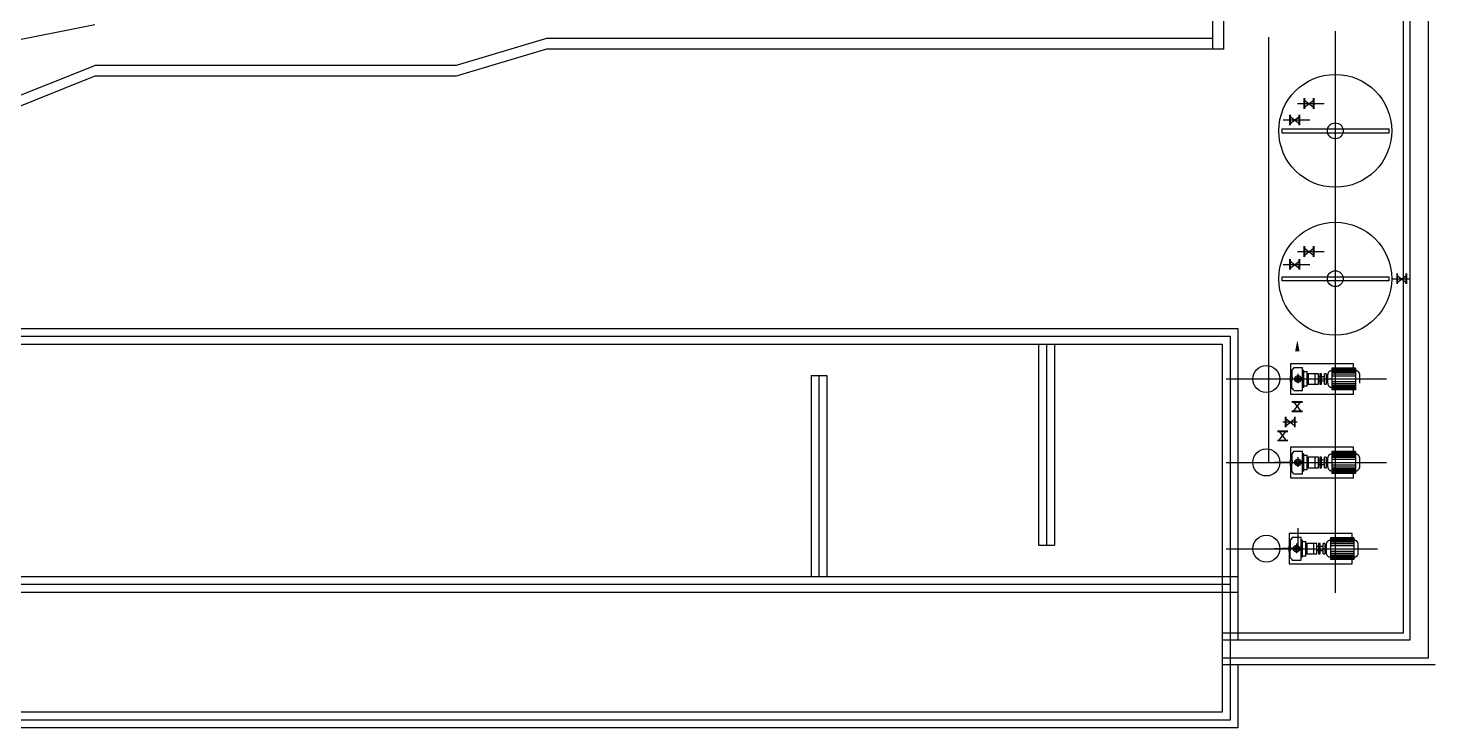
# Model space of a CAD drawing. Extents: x -170 to 1091, y -90 to 504.
# Drawn here: x 247.32 to 278.34, y 34.35 to 49.85 of the extents above; entities that cross this region are included whole.
import ezdxf

# ---------------------------------------------------------------- set-up
doc = ezdxf.new("R2010")
doc.units = 0
doc.header["$LTSCALE"] = 1000
for name, pattern in [('CENTER', [50.8, 31.75, -6.35, 6.35, -6.35]), ('CENTER2', [28.575, 19.05, -3.175, 3.175, -3.175]), ('PF_CENTER', [400, 250, -50, 50, -50])]:
    doc.linetypes.add(name, pattern=pattern)
doc.layers.get('0').update_dxf_attribs({"linetype": 'CONTINUOUS'})
for name, color, linetype in [('01', 7, 'CONTINUOUS'), ('05', 4, 'PF_CENTER'), ('建筑各种基础线', 6, 'CONTINUOUS'), ('热媒站中心线', 3, 'CENTER')]:
    doc.layers.add(name, color=color, linetype=linetype)
doc.layers.add('EQPT', color=7, linetype='CONTINUOUS', lineweight=40)

msp = doc.modelspace()

# ---------------------------------------------------------------- linework, layer by layer
at = {"color": 3, "lineweight": -2}
for p, q in [((275.57568, 48.29584, 0), (275.57568, 48.0643, 0)), ((275.5882, 48.29584, 0), (275.5882, 48.0643, 0)), ((275.5882, 48.25586, 0), (275.77953, 48.10684, 0)), ((275.5882, 48.09953, 0), (275.77953, 48.24855, 0)), ((275.77953, 48.29584, 0), (275.77953, 48.0643, 0)), ((275.79206, 48.29584, 0), (275.79206, 48.0643, 0)), ((275.57568, 45.0175, 0), (275.57568, 44.78595, 0)), ((275.5882, 45.0175, 0), (275.5882, 44.78595, 0)), ((275.77953, 45.0175, 0), (275.77953, 44.78595, 0)), ((275.79206, 45.0175, 0), (275.79206, 44.78595, 0)), ((275.5882, 44.97752, 0), (275.77953, 44.8285, 0)), ((275.5882, 44.82119, 0), (275.77953, 44.97021, 0)), ((277.62926, 44.41482, 0), (277.62926, 44.18328, 0)), ((277.64178, 44.41482, 0), (277.64178, 44.18328, 0)), ((277.64178, 44.37484, 0), (277.83311, 44.22583, 0)), ((277.64178, 44.21852, 0), (277.83311, 44.36753, 0)), ((277.83311, 44.41482, 0), (277.83311, 44.18328, 0)), ((277.84564, 44.41482, 0), (277.84564, 44.18328, 0)), ((275.31093, 41.57813, 0), (275.54248, 41.57813, 0)), ((275.31093, 41.56561, 0), (275.54248, 41.56561, 0)), ((275.31093, 41.37428, 0), (275.54248, 41.37428, 0)), ((275.31093, 41.36176, 0), (275.54248, 41.36176, 0)), ((275.35091, 41.37428, 0), (275.49993, 41.56561, 0)), ((275.50724, 41.37428, 0), (275.35822, 41.56561, 0)), ((275.16049, 41.24164, 0), (275.16049, 41.0101, 0)), ((275.17301, 41.24164, 0), (275.17301, 41.0101, 0)), ((275.17301, 41.20166, 0), (275.36434, 41.05264, 0)), ((275.17301, 41.04533, 0), (275.36434, 41.19435, 0)), ((275.36434, 41.24164, 0), (275.36434, 41.0101, 0)), ((275.37686, 41.24164, 0), (275.37686, 41.0101, 0))]:
    msp.add_line(p, q, dxfattribs=at)
at = {"color": 2, "lineweight": -2}
for p, q in [((275.2593, 47.93046, 0), (275.2593, 47.69892, 0)), ((275.27182, 47.93046, 0), (275.27182, 47.69892, 0)), ((275.27182, 47.89048, 0), (275.46315, 47.74146, 0)), ((275.27182, 47.73415, 0), (275.46315, 47.88317, 0)), ((275.46315, 47.93046, 0), (275.46315, 47.69892, 0)), ((275.47568, 47.93046, 0), (275.47568, 47.69892, 0)), ((275.2593, 44.73211, 0), (275.2593, 44.50056, 0)), ((275.27182, 44.73211, 0), (275.27182, 44.50056, 0)), ((275.27182, 44.69213, 0), (275.46315, 44.54311, 0)), ((275.27182, 44.5358, 0), (275.46315, 44.68482, 0)), ((275.46315, 44.73211, 0), (275.46315, 44.50056, 0)), ((275.47568, 44.73211, 0), (275.47568, 44.50056, 0)), ((274.98752, 40.93053, 0), (275.21906, 40.93053, 0)), ((274.98752, 40.91801, 0), (275.21906, 40.91801, 0)), ((274.98752, 40.72668, 0), (275.21906, 40.72668, 0)), ((274.98752, 40.71416, 0), (275.21906, 40.71416, 0)), ((275.0275, 40.72668, 0), (275.17652, 40.91801, 0)), ((275.18383, 40.72668, 0), (275.03481, 40.91801, 0))]:
    msp.add_line(p, q, dxfattribs=at)
at = {"color": 0, "lineweight": -2}
for p, q in [((232.76507, 43.19963, 0), (274.11507, 43.19963, 0)), ((274.11507, 43.19963, 0), (274.11507, 36.30517, 0)), ((233.11507, 42.84963, 0), (273.76507, 42.84963, 0)), ((270.0754, 42.84963, 0), (270.4254, 42.84963, 0)), ((273.76507, 42.84963, 0), (273.76507, 36.00763, 0)), ((264.66161, 42.1532, 0), (265.01161, 42.1532, 0)), ((269.69961, 38.39607, 0), (270.04961, 38.39607, 0)), ((274.11507, 37.69964, 0), (244.76508, 37.69964, 0)), ((274.11507, 37.34964, 0), (244.76508, 37.34964, 0)), ((266.53092, 34.69963, 0), (233.11507, 34.69963, 0)), ((274.11507, 34.34963, 0), (232.76507, 34.34963, 0))]:
    msp.add_line(p, q, dxfattribs=at)
at = {"color": 3, "lineweight": -2, "const_width": 0.03, "elevation": 0}
for points in [[(274.79283, 49.65559), (274.79283, 40.23085)], [(275.42908, 48.1777), (276.02556, 48.1777)], [(275.42908, 44.89935), (276.02556, 44.89935)], [(277.51895, 44.29668), (277.93001, 44.29668)], [(275.42908, 41.1235), (275.10566, 41.1235)]]:
    msp.add_lwpolyline(points, dxfattribs=at)
at = {"color": 2, "lineweight": -2, "const_width": 0.03, "elevation": 0}
for points in [[(275.1127, 47.81232), (275.70918, 47.81232)], [(275.1127, 44.61396), (275.70918, 44.61396)], [(275.42908, 38.32543), (275.10566, 38.32543)]]:
    msp.add_lwpolyline(points, dxfattribs=at)
at = {"color": 0, "lineweight": -2, "elevation": 0}
for points in [[(275.09489, 47.61874), (277.45514, 47.61874), (277.45514, 47.5245), (275.09489, 47.5245)], [(275.09489, 44.3438), (277.45514, 44.3438), (277.45514, 44.24956), (275.09489, 44.24956)]]:
    msp.add_lwpolyline(points, close=True, dxfattribs=at)
at = {"color": 3, "lineweight": -2, "elevation": 0}
msp.add_lwpolyline([(275.42908, 42.93507, 0, 0.1, 0), (275.42908, 42.69132, 0.1, 0.1, 0)], format="xyseb", dxfattribs=at)
at = {"color": 0, "lineweight": -2}
for centre, radius in [((276.26896, 47.57499, 0), 1.25), ((276.26896, 47.57499, 0), 0.17538), ((276.26896, 44.30004, 0), 1.25), ((276.26896, 44.30004, 0), 0.17538), ((274.74302, 42.07955, 0), 0.3), ((274.74302, 40.23085, 0), 0.3), ((274.74302, 38.32086, 0), 0.3)]:
    msp.add_circle(centre, radius, dxfattribs=at)
at = {"layer": '01', "ltscale": 8}
for p, q in [((273.56, 49.38385, 0), (273.56, 51.06385, 0)), ((273.8, 49.38385, 0), (273.8, 51.06385, 0)), ((258.8, 49.62385, 0), (256.8, 49.02385, 0)), ((258.8, 49.38385, 0), (256.8, 48.78385, 0)), ((273.56, 49.62385, 0), (258.8, 49.62385, 0)), ((273.8, 49.38385, 0), (258.8, 49.38385, 0)), ((246.8, 48.22385, 0), (248.8, 49.02385, 0)), ((256.8, 49.02385, 0), (248.8, 49.02385, 0)), ((248.8, 48.78385, 0), (246.8, 47.98385, 0)), ((256.8, 48.78385, 0), (248.8, 48.78385, 0))]:
    msp.add_line(p, q, dxfattribs=at)
at = {"layer": '05', "ltscale": 8}
msp.add_line((248.8, 49.92385, 0), (246.8, 49.52385, 0), dxfattribs=at)
at = {"layer": 'EQPT', "linetype": 'CENTER2', "lineweight": -2, "ltscale": 5}
for p, q in [((240.94007, 43.02463, 0), (273.94007, 43.02463, 0)), ((269.69961, 42.84963, 0), (269.69961, 38.39607, 0)), ((269.87461, 42.84963, 0), (269.87461, 38.39607, 0)), ((270.04961, 42.84963, 0), (270.04961, 38.39607, 0)), ((273.94007, 43.02463, 0), (273.94007, 34.52463, 0)), ((276.67558, 42.41705, 0), (275.28058, 42.41705, 0)), ((275.28058, 42.41705, 0), (275.28058, 42.14483, 0)), ((275.34574, 42.32227, 0), (275.30527, 42.27157, 0)), ((275.34574, 42.32227, 0), (275.30527, 42.27157, 0)), ((275.34574, 42.32227, 0), (275.30527, 42.27157, 0)), ((275.34574, 42.32227, 0), (275.30527, 42.27157, 0)), ((275.30527, 42.27157, 0), (275.30527, 42.16066, 0)), ((275.30527, 42.27157, 0), (275.30527, 42.16066, 0)), ((275.30527, 42.27157, 0), (275.30527, 42.16066, 0)), ((275.30527, 42.27157, 0), (275.30527, 42.16066, 0)), ((275.34874, 42.3324, 0), (275.34574, 42.32227, 0)), ((275.34874, 42.3324, 0), (275.34574, 42.32227, 0)), ((275.34874, 42.3324, 0), (275.34574, 42.32227, 0)), ((275.34874, 42.3324, 0), (275.34574, 42.32227, 0)), ((275.34874, 42.3324, 0), (275.54358, 42.3324, 0)), ((275.34874, 42.3324, 0), (275.34874, 42.3324, 0)), ((275.34874, 42.3324, 0), (275.34874, 42.3324, 0)), ((275.34874, 42.3324, 0), (275.34874, 42.3324, 0)), ((275.34874, 42.3324, 0), (275.34874, 42.3324, 0)), ((275.44258, 42.19371, 0), (275.44258, 41.98372, 0)), ((275.54358, 41.8267, 0), (275.54358, 42.33481, 0)), ((275.57393, 42.27081, 0), (275.54358, 42.27081, 0)), ((275.57393, 41.88829, 0), (275.57393, 42.27081, 0)), ((275.57393, 42.24178, 0), (275.64664, 42.24178, 0)), ((275.57393, 42.24178, 0), (275.64664, 42.24178, 0)), ((275.57393, 42.24178, 0), (275.64664, 42.24178, 0)), ((275.57393, 42.24178, 0), (275.64664, 42.24178, 0)), ((275.64664, 41.91733, 0), (275.64664, 42.24178, 0)), ((275.89466, 42.19615, 0), (275.64664, 42.19615, 0)), ((275.67159, 42.19615, 0), (275.67159, 41.96295, 0)), ((275.67159, 42.19615, 0), (275.67159, 41.96295, 0)), ((275.67159, 42.19615, 0), (275.67159, 41.96295, 0)), ((275.8167, 42.19615, 0), (275.8167, 41.96295, 0)), ((275.89466, 41.96295, 0), (275.89466, 42.19615, 0)), ((275.93076, 42.19615, 0), (275.93076, 41.96295, 0)), ((275.93076, 42.19615, 0), (275.93076, 41.96295, 0)), ((275.93076, 42.19615, 0), (275.93076, 41.96295, 0)), ((275.93076, 42.19615, 0), (275.93076, 41.96295, 0)), ((275.9632, 42.19615, 0), (275.93076, 42.19615, 0)), ((275.9632, 42.19615, 0), (275.93076, 42.19615, 0)), ((275.9632, 42.19615, 0), (275.93076, 42.19615, 0)), ((275.9632, 42.19615, 0), (275.93076, 42.19615, 0)), ((275.9632, 41.96295, 0), (275.9632, 42.19615, 0)), ((275.9632, 41.96295, 0), (275.9632, 42.19615, 0)), ((275.9632, 41.96295, 0), (275.9632, 42.19615, 0)), ((275.9632, 41.96295, 0), (275.9632, 42.19615, 0)), ((276.03377, 41.96295, 0), (276.03377, 42.19615, 0)), ((276.03377, 41.96295, 0), (276.03377, 42.19615, 0)), ((276.03377, 41.96295, 0), (276.03377, 42.19615, 0)), ((276.03377, 41.96295, 0), (276.03377, 42.19615, 0)), ((276.06858, 42.19615, 0), (276.03377, 42.19615, 0)), ((276.06858, 42.19615, 0), (276.03377, 42.19615, 0)), ((276.06858, 42.19615, 0), (276.03377, 42.19615, 0)), ((276.06858, 42.19615, 0), (276.03377, 42.19615, 0)), ((276.06858, 42.19615, 0), (276.06858, 41.96295, 0)), ((276.06858, 42.19615, 0), (276.06858, 41.96295, 0)), ((276.06858, 42.19615, 0), (276.06858, 41.96295, 0)), ((276.06858, 42.19615, 0), (276.06858, 41.96295, 0)), ((276.71528, 42.32116, 0), (276.1961, 42.32116, 0)), ((276.1961, 42.32116, 0), (276.1961, 41.83794, 0)), ((276.1961, 42.32082, 0), (276.1961, 41.83794, 0)), ((276.71528, 42.30485, 0), (276.1961, 42.30485, 0)), ((276.71528, 42.28888, 0), (276.1961, 42.28888, 0)), ((276.71528, 42.27292, 0), (276.1961, 42.27292, 0)), ((276.71528, 42.24897, 0), (276.1961, 42.24897, 0)), ((276.71528, 42.22103, 0), (276.1961, 42.22103, 0)), ((276.67558, 42.32151, 0), (276.67558, 42.4174, 0)), ((276.71528, 42.32116, 0), (276.71528, 41.83829, 0)), ((276.71528, 42.32116, 0), (276.71528, 41.83829, 0)), ((264.66161, 42.1532, 0), (264.66161, 37.69964, 0)), ((264.83661, 42.1532, 0), (264.83661, 37.69964, 0)), ((265.01161, 42.1532, 0), (265.01161, 37.69964, 0)), ((273.85343, 42.07955, 0), (277.40626, 42.07955, 0)), ((275.27158, 42.14483, 0), (275.27158, 42.01111, 0)), ((275.28538, 42.14483, 0), (275.27158, 42.14483, 0)), ((275.27158, 42.14483, 0), (275.27158, 42.01111, 0)), ((275.28538, 42.14483, 0), (275.27158, 42.14483, 0)), ((275.27158, 42.14483, 0), (275.27158, 42.01111, 0)), ((275.28538, 42.14483, 0), (275.27158, 42.14483, 0)), ((275.27158, 42.14483, 0), (275.27158, 42.01111, 0)), ((275.28538, 42.14483, 0), (275.27158, 42.14483, 0)), ((275.28538, 42.01111, 0), (275.27158, 42.01111, 0)), ((275.28538, 42.01111, 0), (275.27158, 42.01111, 0)), ((275.28538, 42.01111, 0), (275.27158, 42.01111, 0)), ((275.28538, 42.01111, 0), (275.27158, 42.01111, 0)), ((275.28058, 42.01111, 0), (275.28058, 41.74203, 0)), ((275.28538, 42.01111, 0), (275.28538, 42.14483, 0)), ((275.28538, 42.01111, 0), (275.28538, 42.14483, 0)), ((275.28538, 42.01111, 0), (275.28538, 42.14483, 0)), ((275.28538, 42.01111, 0), (275.28538, 42.14483, 0)), ((275.28538, 42.01236, 0), (275.28538, 42.12455, 0)), ((275.28538, 42.12455, 0), (275.3086, 42.12455, 0)), ((275.28538, 42.01236, 0), (275.28538, 42.12455, 0)), ((275.28538, 42.12455, 0), (275.3086, 42.12455, 0)), ((275.28538, 42.01236, 0), (275.28538, 42.12455, 0)), ((275.28538, 42.12455, 0), (275.3086, 42.12455, 0)), ((275.28538, 42.01236, 0), (275.28538, 42.12455, 0)), ((275.28538, 42.12455, 0), (275.3086, 42.12455, 0)), ((275.28538, 42.03455, 0), (275.30855, 42.03455, 0)), ((275.28538, 42.03455, 0), (275.30855, 42.03455, 0)), ((275.28538, 42.03455, 0), (275.30855, 42.03455, 0)), ((275.28538, 42.03455, 0), (275.30855, 42.03455, 0)), ((275.30527, 42.16066, 0), (275.31227, 42.0848, 0)), ((275.30527, 42.16066, 0), (275.31227, 42.0848, 0)), ((275.30527, 42.16066, 0), (275.31227, 42.0848, 0)), ((275.30527, 42.16066, 0), (275.31227, 42.0848, 0)), ((275.30527, 41.99844, 0), (275.31222, 42.07494, 0)), ((275.30527, 41.99844, 0), (275.31222, 42.07494, 0)), ((275.30527, 41.99844, 0), (275.31222, 42.07494, 0)), ((275.30527, 41.99844, 0), (275.31222, 42.07494, 0)), ((275.30527, 41.88753, 0), (275.30527, 41.99844, 0)), ((275.30527, 41.88753, 0), (275.30527, 41.99844, 0)), ((275.30527, 41.88753, 0), (275.30527, 41.99844, 0)), ((275.30527, 41.88753, 0), (275.30527, 41.99844, 0)), ((275.34574, 41.83684, 0), (275.30527, 41.88753, 0)), ((275.34574, 41.83684, 0), (275.30527, 41.88753, 0)), ((275.34574, 41.83684, 0), (275.30527, 41.88753, 0)), ((275.34574, 41.83684, 0), (275.30527, 41.88753, 0)), ((275.57393, 41.88829, 0), (275.54358, 41.88829, 0)), ((275.64664, 41.91733, 0), (275.57393, 41.91733, 0)), ((275.64664, 41.91733, 0), (275.57393, 41.91733, 0)), ((275.64664, 41.91733, 0), (275.57393, 41.91733, 0)), ((275.64664, 41.91733, 0), (275.57393, 41.91733, 0)), ((275.64664, 42.07386, 0), (275.64664, 42.15497, 0)), ((275.64664, 42.07386, 0), (275.64664, 42.15497, 0)), ((275.64664, 42.07386, 0), (275.64664, 42.15497, 0)), ((275.64664, 41.96295, 0), (275.89466, 41.96295, 0)), ((275.64664, 41.96233, 0), (275.64664, 41.96233, 0)), ((275.64664, 41.96233, 0), (275.64664, 41.96233, 0)), ((275.64664, 41.96233, 0), (275.64664, 41.96233, 0)), ((275.64664, 41.96233, 0), (275.64664, 41.96233, 0)), ((275.64664, 41.96233, 0), (275.64664, 41.96233, 0)), ((275.64664, 41.96233, 0), (275.64664, 41.96233, 0)), ((275.64664, 41.96233, 0), (275.64664, 41.96233, 0)), ((275.64664, 41.96233, 0), (275.64664, 41.96233, 0)), ((275.64664, 41.96233, 0), (275.64664, 41.96233, 0)), ((275.64664, 41.96233, 0), (275.64664, 41.96233, 0)), ((275.64664, 41.96233, 0), (275.64664, 41.96233, 0)), ((275.64664, 41.96233, 0), (275.64664, 41.96233, 0)), ((275.64664, 41.96233, 0), (275.64664, 41.96233, 0)), ((275.64664, 41.96233, 0), (275.64664, 41.96233, 0)), ((275.64664, 41.96233, 0), (275.64664, 41.96233, 0)), ((275.64664, 41.96233, 0), (275.64664, 41.96233, 0)), ((275.93076, 42.12919, 0), (275.89466, 42.12919, 0)), ((275.93076, 42.02992, 0), (275.89466, 42.02992, 0)), ((275.93076, 41.96295, 0), (275.9632, 41.96295, 0)), ((275.93076, 41.96295, 0), (275.9632, 41.96295, 0)), ((275.93076, 41.96295, 0), (275.9632, 41.96295, 0)), ((275.93076, 41.96295, 0), (275.9632, 41.96295, 0)), ((276.03377, 42.12919, 0), (275.9632, 42.12919, 0)), ((276.03377, 42.12919, 0), (275.9632, 42.12919, 0)), ((276.03377, 42.12919, 0), (275.9632, 42.12919, 0)), ((276.03377, 42.12919, 0), (275.9632, 42.12919, 0)), ((276.03377, 42.02992, 0), (275.9632, 42.02992, 0)), ((276.03377, 42.02992, 0), (275.9632, 42.02992, 0)), ((276.03377, 42.02992, 0), (275.9632, 42.02992, 0)), ((276.03377, 42.02992, 0), (275.9632, 42.02992, 0)), ((276.03377, 41.96295, 0), (276.06858, 41.96295, 0)), ((276.03377, 41.96295, 0), (276.06858, 41.96295, 0)), ((276.03377, 41.96295, 0), (276.06858, 41.96295, 0)), ((276.03377, 41.96295, 0), (276.06858, 41.96295, 0)), ((276.10081, 42.12919, 0), (276.06858, 42.12919, 0)), ((276.10081, 42.12919, 0), (276.06858, 42.12919, 0)), ((276.10081, 42.12919, 0), (276.06858, 42.12919, 0)), ((276.10081, 42.12919, 0), (276.06858, 42.12919, 0)), ((276.10081, 42.02992, 0), (276.06858, 42.02992, 0)), ((276.10081, 42.02992, 0), (276.06858, 42.02992, 0)), ((276.10081, 42.02992, 0), (276.06858, 42.02992, 0)), ((276.10081, 42.02992, 0), (276.06858, 42.02992, 0)), ((276.06858, 41.96295, 0), (276.06858, 41.96295, 0)), ((276.06858, 41.96295, 0), (276.06858, 41.96295, 0)), ((276.06858, 41.96295, 0), (276.06858, 41.96295, 0)), ((276.06858, 41.96295, 0), (276.06858, 41.96295, 0)), ((276.06858, 41.96295, 0), (276.06858, 41.96295, 0)), ((276.06858, 41.96295, 0), (276.06858, 41.96295, 0)), ((276.06858, 41.96295, 0), (276.06858, 41.96295, 0)), ((276.06858, 41.96295, 0), (276.06858, 41.96295, 0)), ((276.06858, 41.96295, 0), (276.06858, 41.96295, 0)), ((276.06858, 41.96295, 0), (276.06858, 41.96295, 0)), ((276.06858, 41.96295, 0), (276.06858, 41.96295, 0)), ((276.06858, 41.96295, 0), (276.06858, 41.96295, 0)), ((276.10081, 42.1712, 0), (276.10081, 41.9879, 0)), ((276.10081, 42.1712, 0), (276.10081, 41.9879, 0)), ((276.10081, 42.1712, 0), (276.10081, 41.9879, 0)), ((276.10081, 42.1712, 0), (276.10081, 41.9879, 0)), ((276.71528, 42.18663, 0), (276.1961, 42.18663, 0)), ((276.71528, 42.14178, 0), (276.1961, 42.14178, 0)), ((276.71528, 42.01733, 0), (276.1961, 42.01733, 0)), ((276.71528, 41.97248, 0), (276.1961, 41.97248, 0)), ((276.71528, 41.93808, 0), (276.1961, 41.93808, 0)), ((276.71528, 41.91014, 0), (276.1961, 41.91014, 0)), ((276.71528, 41.88619, 0), (276.1961, 41.88619, 0)), ((276.81058, 41.98949, 0), (276.81058, 42.17155, 0)), ((276.81058, 41.98949, 0), (276.81058, 42.17155, 0)), ((275.27902, 41.74203, 0), (276.67558, 41.74203, 0)), ((275.34874, 41.8267, 0), (275.34574, 41.83684, 0)), ((275.34874, 41.8267, 0), (275.34574, 41.83684, 0)), ((275.34874, 41.8267, 0), (275.34574, 41.83684, 0)), ((275.34874, 41.8267, 0), (275.34574, 41.83684, 0)), ((275.34874, 41.8267, 0), (275.54358, 41.8267, 0)), ((275.34874, 41.8267, 0), (275.34874, 41.8267, 0)), ((275.34874, 41.8267, 0), (275.34874, 41.8267, 0)), ((275.34874, 41.8267, 0), (275.34874, 41.8267, 0)), ((275.34874, 41.8267, 0), (275.34874, 41.8267, 0)), ((276.71528, 41.87022, 0), (276.1961, 41.87022, 0)), ((276.71528, 41.85426, 0), (276.1961, 41.85426, 0)), ((276.71528, 41.83794, 0), (276.1961, 41.83794, 0)), ((276.67558, 41.74237, 0), (276.67558, 41.83829, 0)), ((275.28058, 40.56835, 0), (275.28058, 40.29613, 0)), ((276.67558, 40.56835, 0), (275.28058, 40.56835, 0)), ((275.34574, 40.47357, 0), (275.30527, 40.42287, 0)), ((275.34574, 40.47357, 0), (275.30527, 40.42287, 0)), ((275.34574, 40.47357, 0), (275.30527, 40.42287, 0)), ((275.34574, 40.47357, 0), (275.30527, 40.42287, 0)), ((275.30527, 40.42287, 0), (275.30527, 40.31196, 0)), ((275.30527, 40.42287, 0), (275.30527, 40.31196, 0)), ((275.30527, 40.42287, 0), (275.30527, 40.31196, 0)), ((275.30527, 40.42287, 0), (275.30527, 40.31196, 0)), ((275.34874, 40.4837, 0), (275.34574, 40.47357, 0)), ((275.34874, 40.4837, 0), (275.34574, 40.47357, 0)), ((275.34874, 40.4837, 0), (275.34574, 40.47357, 0)), ((275.34874, 40.4837, 0), (275.34574, 40.47357, 0)), ((275.34874, 40.4837, 0), (275.34874, 40.4837, 0)), ((275.34874, 40.4837, 0), (275.34874, 40.4837, 0)), ((275.34874, 40.4837, 0), (275.34874, 40.4837, 0)), ((275.34874, 40.4837, 0), (275.34874, 40.4837, 0)), ((275.34874, 40.4837, 0), (275.54358, 40.4837, 0)), ((275.44258, 40.34501, 0), (275.44258, 40.13502, 0)), ((275.54358, 39.978, 0), (275.54358, 40.48611, 0)), ((275.57393, 40.42211, 0), (275.54358, 40.42211, 0)), ((275.57393, 40.03959, 0), (275.57393, 40.42211, 0)), ((275.57393, 40.39308, 0), (275.64664, 40.39308, 0)), ((275.57393, 40.39308, 0), (275.64664, 40.39308, 0)), ((275.57393, 40.39308, 0), (275.64664, 40.39308, 0)), ((275.57393, 40.39308, 0), (275.64664, 40.39308, 0)), ((275.64664, 40.06863, 0), (275.64664, 40.39308, 0)), ((275.89466, 40.34745, 0), (275.64664, 40.34745, 0)), ((275.67159, 40.34745, 0), (275.67159, 40.11425, 0)), ((275.67159, 40.34745, 0), (275.67159, 40.11425, 0)), ((275.67159, 40.34745, 0), (275.67159, 40.11425, 0)), ((275.8167, 40.34745, 0), (275.8167, 40.11425, 0)), ((275.89466, 40.11425, 0), (275.89466, 40.34745, 0)), ((275.9632, 40.34745, 0), (275.93076, 40.34745, 0)), ((275.9632, 40.34745, 0), (275.93076, 40.34745, 0)), ((275.9632, 40.34745, 0), (275.93076, 40.34745, 0)), ((275.9632, 40.34745, 0), (275.93076, 40.34745, 0)), ((275.93076, 40.34745, 0), (275.93076, 40.11425, 0)), ((275.93076, 40.34745, 0), (275.93076, 40.11425, 0)), ((275.93076, 40.34745, 0), (275.93076, 40.11425, 0)), ((275.93076, 40.34745, 0), (275.93076, 40.11425, 0)), ((275.9632, 40.11425, 0), (275.9632, 40.34745, 0)), ((275.9632, 40.11425, 0), (275.9632, 40.34745, 0)), ((275.9632, 40.11425, 0), (275.9632, 40.34745, 0)), ((275.9632, 40.11425, 0), (275.9632, 40.34745, 0)), ((276.06858, 40.34745, 0), (276.03377, 40.34745, 0)), ((276.06858, 40.34745, 0), (276.03377, 40.34745, 0)), ((276.06858, 40.34745, 0), (276.03377, 40.34745, 0)), ((276.06858, 40.34745, 0), (276.03377, 40.34745, 0)), ((276.03377, 40.11425, 0), (276.03377, 40.34745, 0)), ((276.03377, 40.11425, 0), (276.03377, 40.34745, 0)), ((276.03377, 40.11425, 0), (276.03377, 40.34745, 0)), ((276.03377, 40.11425, 0), (276.03377, 40.34745, 0)), ((276.06858, 40.34745, 0), (276.06858, 40.11425, 0)), ((276.06858, 40.34745, 0), (276.06858, 40.11425, 0)), ((276.06858, 40.34745, 0), (276.06858, 40.11425, 0)), ((276.06858, 40.34745, 0), (276.06858, 40.11425, 0)), ((276.1961, 40.47246, 0), (276.1961, 39.98924, 0)), ((276.71528, 40.47246, 0), (276.1961, 40.47246, 0)), ((276.1961, 40.47212, 0), (276.1961, 39.98924, 0)), ((276.71528, 40.45615, 0), (276.1961, 40.45615, 0)), ((276.71528, 40.44018, 0), (276.1961, 40.44018, 0)), ((276.71528, 40.42422, 0), (276.1961, 40.42422, 0)), ((276.71528, 40.40027, 0), (276.1961, 40.40027, 0)), ((276.71528, 40.37233, 0), (276.1961, 40.37233, 0)), ((276.71528, 40.33793, 0), (276.1961, 40.33793, 0)), ((276.67558, 40.47281, 0), (276.67558, 40.5687, 0)), ((276.71528, 40.47246, 0), (276.71528, 39.98959, 0)), ((276.71528, 40.47246, 0), (276.71528, 39.98959, 0)), ((273.85343, 40.23085, 0), (277.40626, 40.23085, 0)), ((275.27158, 40.23085, 0), (274.9247, 40.23085, 0)), ((275.28538, 40.29613, 0), (275.27158, 40.29613, 0)), ((275.27158, 40.29613, 0), (275.27158, 40.16241, 0)), ((275.28538, 40.29613, 0), (275.27158, 40.29613, 0)), ((275.27158, 40.29613, 0), (275.27158, 40.16241, 0)), ((275.28538, 40.29613, 0), (275.27158, 40.29613, 0)), ((275.27158, 40.29613, 0), (275.27158, 40.16241, 0)), ((275.28538, 40.29613, 0), (275.27158, 40.29613, 0)), ((275.27158, 40.29613, 0), (275.27158, 40.16241, 0)), ((275.28538, 40.16241, 0), (275.27158, 40.16241, 0)), ((275.28538, 40.16241, 0), (275.27158, 40.16241, 0)), ((275.28538, 40.16241, 0), (275.27158, 40.16241, 0)), ((275.28538, 40.16241, 0), (275.27158, 40.16241, 0)), ((275.28058, 40.16241, 0), (275.28058, 39.89333, 0)), ((275.28538, 40.16241, 0), (275.28538, 40.29613, 0)), ((275.28538, 40.16241, 0), (275.28538, 40.29613, 0)), ((275.28538, 40.16241, 0), (275.28538, 40.29613, 0)), ((275.28538, 40.16241, 0), (275.28538, 40.29613, 0)), ((275.28538, 40.27585, 0), (275.3086, 40.27585, 0)), ((275.28538, 40.16366, 0), (275.28538, 40.27585, 0)), ((275.28538, 40.27585, 0), (275.3086, 40.27585, 0)), ((275.28538, 40.16366, 0), (275.28538, 40.27585, 0)), ((275.28538, 40.27585, 0), (275.3086, 40.27585, 0)), ((275.28538, 40.16366, 0), (275.28538, 40.27585, 0)), ((275.28538, 40.27585, 0), (275.3086, 40.27585, 0)), ((275.28538, 40.16366, 0), (275.28538, 40.27585, 0)), ((275.28538, 40.18585, 0), (275.30855, 40.18585, 0)), ((275.28538, 40.18585, 0), (275.30855, 40.18585, 0)), ((275.28538, 40.18585, 0), (275.30855, 40.18585, 0)), ((275.28538, 40.18585, 0), (275.30855, 40.18585, 0)), ((275.30527, 40.31196, 0), (275.31227, 40.2361, 0)), ((275.30527, 40.31196, 0), (275.31227, 40.2361, 0)), ((275.30527, 40.31196, 0), (275.31227, 40.2361, 0)), ((275.30527, 40.31196, 0), (275.31227, 40.2361, 0)), ((275.30527, 40.14974, 0), (275.31222, 40.22624, 0)), ((275.30527, 40.14974, 0), (275.31222, 40.22624, 0)), ((275.30527, 40.14974, 0), (275.31222, 40.22624, 0)), ((275.30527, 40.14974, 0), (275.31222, 40.22624, 0)), ((275.30527, 40.03883, 0), (275.30527, 40.14974, 0)), ((275.30527, 40.03883, 0), (275.30527, 40.14974, 0)), ((275.30527, 40.03883, 0), (275.30527, 40.14974, 0)), ((275.30527, 40.03883, 0), (275.30527, 40.14974, 0)), ((275.34574, 39.98814, 0), (275.30527, 40.03883, 0)), ((275.34574, 39.98814, 0), (275.30527, 40.03883, 0)), ((275.34574, 39.98814, 0), (275.30527, 40.03883, 0)), ((275.34574, 39.98814, 0), (275.30527, 40.03883, 0)), ((275.57393, 40.03959, 0), (275.54358, 40.03959, 0)), ((275.64664, 40.06863, 0), (275.57393, 40.06863, 0)), ((275.64664, 40.06863, 0), (275.57393, 40.06863, 0)), ((275.64664, 40.06863, 0), (275.57393, 40.06863, 0)), ((275.64664, 40.06863, 0), (275.57393, 40.06863, 0)), ((275.64664, 40.22516, 0), (275.64664, 40.30627, 0)), ((275.64664, 40.22516, 0), (275.64664, 40.30627, 0)), ((275.64664, 40.22516, 0), (275.64664, 40.30627, 0)), ((275.64664, 40.11425, 0), (275.89466, 40.11425, 0)), ((275.64664, 40.11363, 0), (275.64664, 40.11363, 0)), ((275.64664, 40.11363, 0), (275.64664, 40.11363, 0)), ((275.64664, 40.11363, 0), (275.64664, 40.11363, 0)), ((275.64664, 40.11363, 0), (275.64664, 40.11363, 0)), ((275.64664, 40.11363, 0), (275.64664, 40.11363, 0)), ((275.64664, 40.11363, 0), (275.64664, 40.11363, 0)), ((275.64664, 40.11363, 0), (275.64664, 40.11363, 0)), ((275.64664, 40.11363, 0), (275.64664, 40.11363, 0)), ((275.64664, 40.11363, 0), (275.64664, 40.11363, 0)), ((275.64664, 40.11363, 0), (275.64664, 40.11363, 0)), ((275.64664, 40.11363, 0), (275.64664, 40.11363, 0)), ((275.64664, 40.11363, 0), (275.64664, 40.11363, 0)), ((275.64664, 40.11363, 0), (275.64664, 40.11363, 0)), ((275.64664, 40.11363, 0), (275.64664, 40.11363, 0)), ((275.64664, 40.11363, 0), (275.64664, 40.11363, 0)), ((275.64664, 40.11363, 0), (275.64664, 40.11363, 0)), ((275.93076, 40.28049, 0), (275.89466, 40.28049, 0)), ((275.93076, 40.18122, 0), (275.89466, 40.18122, 0)), ((275.93076, 40.11425, 0), (275.9632, 40.11425, 0)), ((275.93076, 40.11425, 0), (275.9632, 40.11425, 0)), ((275.93076, 40.11425, 0), (275.9632, 40.11425, 0)), ((275.93076, 40.11425, 0), (275.9632, 40.11425, 0)), ((276.03377, 40.28049, 0), (275.9632, 40.28049, 0)), ((276.03377, 40.28049, 0), (275.9632, 40.28049, 0)), ((276.03377, 40.28049, 0), (275.9632, 40.28049, 0)), ((276.03377, 40.28049, 0), (275.9632, 40.28049, 0)), ((276.03377, 40.18122, 0), (275.9632, 40.18122, 0)), ((276.03377, 40.18122, 0), (275.9632, 40.18122, 0)), ((276.03377, 40.18122, 0), (275.9632, 40.18122, 0)), ((276.03377, 40.18122, 0), (275.9632, 40.18122, 0)), ((276.03377, 40.11425, 0), (276.06858, 40.11425, 0)), ((276.03377, 40.11425, 0), (276.06858, 40.11425, 0)), ((276.03377, 40.11425, 0), (276.06858, 40.11425, 0)), ((276.03377, 40.11425, 0), (276.06858, 40.11425, 0)), ((276.10081, 40.28049, 0), (276.06858, 40.28049, 0)), ((276.10081, 40.28049, 0), (276.06858, 40.28049, 0)), ((276.10081, 40.28049, 0), (276.06858, 40.28049, 0)), ((276.10081, 40.28049, 0), (276.06858, 40.28049, 0)), ((276.10081, 40.18122, 0), (276.06858, 40.18122, 0)), ((276.10081, 40.18122, 0), (276.06858, 40.18122, 0)), ((276.10081, 40.18122, 0), (276.06858, 40.18122, 0)), ((276.10081, 40.18122, 0), (276.06858, 40.18122, 0)), ((276.06858, 40.11425, 0), (276.06858, 40.11425, 0)), ((276.06858, 40.11425, 0), (276.06858, 40.11425, 0)), ((276.06858, 40.11425, 0), (276.06858, 40.11425, 0)), ((276.06858, 40.11425, 0), (276.06858, 40.11425, 0)), ((276.06858, 40.11425, 0), (276.06858, 40.11425, 0)), ((276.06858, 40.11425, 0), (276.06858, 40.11425, 0)), ((276.06858, 40.11425, 0), (276.06858, 40.11425, 0)), ((276.06858, 40.11425, 0), (276.06858, 40.11425, 0)), ((276.06858, 40.11425, 0), (276.06858, 40.11425, 0)), ((276.06858, 40.11425, 0), (276.06858, 40.11425, 0)), ((276.06858, 40.11425, 0), (276.06858, 40.11425, 0)), ((276.06858, 40.11425, 0), (276.06858, 40.11425, 0)), ((276.10081, 40.3225, 0), (276.10081, 40.1392, 0)), ((276.10081, 40.3225, 0), (276.10081, 40.1392, 0)), ((276.10081, 40.3225, 0), (276.10081, 40.1392, 0)), ((276.10081, 40.3225, 0), (276.10081, 40.1392, 0)), ((276.71528, 40.29308, 0), (276.1961, 40.29308, 0)), ((276.71528, 40.16863, 0), (276.1961, 40.16863, 0)), ((276.71528, 40.12378, 0), (276.1961, 40.12378, 0)), ((276.71528, 40.08938, 0), (276.1961, 40.08938, 0)), ((276.71528, 40.06144, 0), (276.1961, 40.06144, 0)), ((276.71528, 40.03749, 0), (276.1961, 40.03749, 0)), ((276.71528, 40.02152, 0), (276.1961, 40.02152, 0)), ((276.81058, 40.14079, 0), (276.81058, 40.32285, 0)), ((276.81058, 40.14079, 0), (276.81058, 40.32285, 0)), ((275.27902, 39.89333, 0), (276.67558, 39.89333, 0)), ((275.34874, 39.978, 0), (275.34574, 39.98814, 0)), ((275.34874, 39.978, 0), (275.34574, 39.98814, 0)), ((275.34874, 39.978, 0), (275.34574, 39.98814, 0)), ((275.34874, 39.978, 0), (275.34574, 39.98814, 0)), ((275.34874, 39.978, 0), (275.34874, 39.978, 0)), ((275.34874, 39.978, 0), (275.34874, 39.978, 0)), ((275.34874, 39.978, 0), (275.34874, 39.978, 0)), ((275.34874, 39.978, 0), (275.34874, 39.978, 0)), ((275.34874, 39.978, 0), (275.54358, 39.978, 0)), ((276.71528, 40.00556, 0), (276.1961, 40.00556, 0)), ((276.71528, 39.98924, 0), (276.1961, 39.98924, 0)), ((276.67558, 39.89367, 0), (276.67558, 39.98959, 0)), ((275.24881, 38.65836, 0), (275.24881, 38.38614, 0)), ((276.64381, 38.65836, 0), (275.24881, 38.65836, 0)), ((275.31397, 38.56357, 0), (275.2735, 38.51288, 0)), ((275.31397, 38.56357, 0), (275.2735, 38.51288, 0)), ((275.31397, 38.56357, 0), (275.2735, 38.51288, 0)), ((275.31397, 38.56357, 0), (275.2735, 38.51288, 0)), ((275.2735, 38.51288, 0), (275.2735, 38.40197, 0)), ((275.2735, 38.51288, 0), (275.2735, 38.40197, 0)), ((275.2735, 38.51288, 0), (275.2735, 38.40197, 0)), ((275.2735, 38.51288, 0), (275.2735, 38.40197, 0)), ((275.31697, 38.57371, 0), (275.31397, 38.56357, 0)), ((275.31697, 38.57371, 0), (275.31397, 38.56357, 0)), ((275.31697, 38.57371, 0), (275.31397, 38.56357, 0)), ((275.31697, 38.57371, 0), (275.31397, 38.56357, 0)), ((275.31697, 38.57371, 0), (275.31698, 38.57371, 0)), ((275.31697, 38.57371, 0), (275.31698, 38.57371, 0)), ((275.31697, 38.57371, 0), (275.31698, 38.57371, 0)), ((275.31697, 38.57371, 0), (275.31698, 38.57371, 0)), ((275.31698, 38.57371, 0), (275.51181, 38.57371, 0)), ((275.44258, 38.77623, 0), (275.44258, 38.32086, 0)), ((275.51181, 38.06801, 0), (275.51181, 38.57612, 0)), ((275.54217, 38.51212, 0), (275.51181, 38.51212, 0)), ((275.54217, 38.1296, 0), (275.54217, 38.51212, 0)), ((275.54217, 38.48309, 0), (275.61488, 38.48309, 0)), ((275.54217, 38.48309, 0), (275.61488, 38.48309, 0)), ((275.54217, 38.48309, 0), (275.61488, 38.48309, 0)), ((275.54217, 38.48309, 0), (275.61488, 38.48309, 0)), ((275.61488, 38.15864, 0), (275.61488, 38.48309, 0)), ((276.16434, 38.56247, 0), (276.16434, 38.07925, 0)), ((276.68351, 38.56247, 0), (276.16434, 38.56247, 0)), ((276.16434, 38.56213, 0), (276.16434, 38.07925, 0)), ((276.68351, 38.54616, 0), (276.16434, 38.54616, 0)), ((276.68351, 38.53019, 0), (276.16434, 38.53019, 0)), ((276.68351, 38.51423, 0), (276.16434, 38.51423, 0)), ((276.68351, 38.49028, 0), (276.16434, 38.49028, 0)), ((276.64381, 38.56282, 0), (276.64381, 38.65871, 0)), ((276.68351, 38.56247, 0), (276.68351, 38.0796, 0)), ((276.68351, 38.56247, 0), (276.68351, 38.0796, 0)), ((273.85343, 38.32086, 0), (277.20081, 38.32086, 0)), ((275.23981, 38.32086, 0), (274.9247, 38.32086, 0)), ((275.25362, 38.38614, 0), (275.23981, 38.38614, 0)), ((275.23981, 38.38614, 0), (275.23981, 38.25242, 0)), ((275.25362, 38.38614, 0), (275.23981, 38.38614, 0)), ((275.23981, 38.38614, 0), (275.23981, 38.25242, 0)), ((275.25362, 38.38614, 0), (275.23981, 38.38614, 0)), ((275.23981, 38.38614, 0), (275.23981, 38.25242, 0)), ((275.25362, 38.38614, 0), (275.23981, 38.38614, 0)), ((275.23981, 38.38614, 0), (275.23981, 38.25242, 0)), ((275.25362, 38.25242, 0), (275.23981, 38.25242, 0)), ((275.25362, 38.25242, 0), (275.23981, 38.25242, 0)), ((275.25362, 38.25242, 0), (275.23981, 38.25242, 0)), ((275.25362, 38.25242, 0), (275.23981, 38.25242, 0)), ((275.24881, 38.25242, 0), (275.24881, 37.98333, 0)), ((275.25362, 38.25242, 0), (275.25362, 38.38614, 0)), ((275.25362, 38.25242, 0), (275.25362, 38.38614, 0)), ((275.25362, 38.25242, 0), (275.25362, 38.38614, 0)), ((275.25362, 38.25242, 0), (275.25362, 38.38614, 0)), ((275.25362, 38.36586, 0), (275.27683, 38.36586, 0)), ((275.25362, 38.25367, 0), (275.25362, 38.36586, 0)), ((275.25362, 38.36586, 0), (275.27683, 38.36586, 0)), ((275.25362, 38.25367, 0), (275.25362, 38.36586, 0)), ((275.25362, 38.36586, 0), (275.27683, 38.36586, 0)), ((275.25362, 38.25367, 0), (275.25362, 38.36586, 0)), ((275.25362, 38.36586, 0), (275.27683, 38.36586, 0)), ((275.25362, 38.25367, 0), (275.25362, 38.36586, 0)), ((275.25362, 38.27586, 0), (275.27678, 38.27586, 0)), ((275.25362, 38.27586, 0), (275.27678, 38.27586, 0)), ((275.25362, 38.27586, 0), (275.27678, 38.27586, 0)), ((275.25362, 38.27586, 0), (275.27678, 38.27586, 0)), ((275.2735, 38.40197, 0), (275.2805, 38.32611, 0)), ((275.2735, 38.40197, 0), (275.2805, 38.32611, 0)), ((275.2735, 38.40197, 0), (275.2805, 38.32611, 0)), ((275.2735, 38.40197, 0), (275.2805, 38.32611, 0)), ((275.2735, 38.23975, 0), (275.28046, 38.31625, 0)), ((275.2735, 38.23975, 0), (275.28046, 38.31625, 0)), ((275.2735, 38.23975, 0), (275.28046, 38.31625, 0)), ((275.2735, 38.23975, 0), (275.28046, 38.31625, 0)), ((275.2735, 38.12884, 0), (275.2735, 38.23975, 0)), ((275.2735, 38.12884, 0), (275.2735, 38.23975, 0)), ((275.2735, 38.12884, 0), (275.2735, 38.23975, 0)), ((275.2735, 38.12884, 0), (275.2735, 38.23975, 0)), ((275.41081, 38.43502, 0), (275.41081, 38.22503, 0)), ((275.61488, 38.15864, 0), (275.54217, 38.15864, 0)), ((275.61488, 38.15864, 0), (275.54217, 38.15864, 0)), ((275.61488, 38.15864, 0), (275.54217, 38.15864, 0)), ((275.61488, 38.15864, 0), (275.54217, 38.15864, 0)), ((275.86289, 38.43746, 0), (275.61488, 38.43746, 0)), ((275.61488, 38.31517, 0), (275.61488, 38.39628, 0)), ((275.61488, 38.31517, 0), (275.61488, 38.39628, 0)), ((275.61488, 38.31517, 0), (275.61488, 38.39628, 0)), ((275.61488, 38.20426, 0), (275.86289, 38.20426, 0)), ((275.61488, 38.20364, 0), (275.61488, 38.20364, 0)), ((275.61488, 38.20364, 0), (275.61488, 38.20364, 0)), ((275.61488, 38.20364, 0), (275.61488, 38.20364, 0)), ((275.61488, 38.20364, 0), (275.61488, 38.20364, 0)), ((275.61488, 38.20364, 0), (275.61488, 38.20364, 0)), ((275.61488, 38.20364, 0), (275.61488, 38.20364, 0)), ((275.61488, 38.20364, 0), (275.61488, 38.20364, 0)), ((275.61488, 38.20364, 0), (275.61488, 38.20364, 0)), ((275.61488, 38.20364, 0), (275.61488, 38.20364, 0)), ((275.61488, 38.20364, 0), (275.61488, 38.20364, 0)), ((275.61488, 38.20364, 0), (275.61488, 38.20364, 0)), ((275.61488, 38.20364, 0), (275.61488, 38.20364, 0)), ((275.61488, 38.20364, 0), (275.61488, 38.20364, 0)), ((275.61488, 38.20364, 0), (275.61488, 38.20364, 0)), ((275.61488, 38.20364, 0), (275.61488, 38.20364, 0)), ((275.61488, 38.20364, 0), (275.61488, 38.20364, 0)), ((275.63982, 38.43746, 0), (275.63982, 38.20426, 0)), ((275.63982, 38.43746, 0), (275.63982, 38.20426, 0)), ((275.63982, 38.43746, 0), (275.63982, 38.20426, 0)), ((275.78493, 38.43746, 0), (275.78493, 38.20426, 0)), ((275.86289, 38.20426, 0), (275.86289, 38.43746, 0)), ((275.899, 38.3705, 0), (275.86289, 38.3705, 0)), ((275.899, 38.27123, 0), (275.86289, 38.27123, 0)), ((275.93143, 38.43746, 0), (275.899, 38.43746, 0)), ((275.93143, 38.43746, 0), (275.899, 38.43746, 0)), ((275.93143, 38.43746, 0), (275.899, 38.43746, 0)), ((275.93143, 38.43746, 0), (275.899, 38.43746, 0)), ((275.899, 38.43746, 0), (275.899, 38.20426, 0)), ((275.899, 38.43746, 0), (275.899, 38.20426, 0)), ((275.899, 38.43746, 0), (275.899, 38.20426, 0)), ((275.899, 38.43746, 0), (275.899, 38.20426, 0)), ((275.899, 38.20426, 0), (275.93143, 38.20426, 0)), ((275.899, 38.20426, 0), (275.93143, 38.20426, 0)), ((275.899, 38.20426, 0), (275.93143, 38.20426, 0)), ((275.899, 38.20426, 0), (275.93143, 38.20426, 0)), ((275.93143, 38.20426, 0), (275.93143, 38.43746, 0)), ((275.93143, 38.20426, 0), (275.93143, 38.43746, 0)), ((275.93143, 38.20426, 0), (275.93143, 38.43746, 0)), ((275.93143, 38.20426, 0), (275.93143, 38.43746, 0)), ((276.002, 38.3705, 0), (275.93143, 38.3705, 0)), ((276.002, 38.3705, 0), (275.93143, 38.3705, 0)), ((276.002, 38.3705, 0), (275.93143, 38.3705, 0)), ((276.002, 38.3705, 0), (275.93143, 38.3705, 0)), ((276.002, 38.27123, 0), (275.93143, 38.27123, 0)), ((276.002, 38.27123, 0), (275.93143, 38.27123, 0)), ((276.002, 38.27123, 0), (275.93143, 38.27123, 0)), ((276.002, 38.27123, 0), (275.93143, 38.27123, 0)), ((276.03681, 38.43746, 0), (276.002, 38.43746, 0)), ((276.03681, 38.43746, 0), (276.002, 38.43746, 0)), ((276.03681, 38.43746, 0), (276.002, 38.43746, 0)), ((276.03681, 38.43746, 0), (276.002, 38.43746, 0)), ((276.002, 38.20426, 0), (276.002, 38.43746, 0)), ((276.002, 38.20426, 0), (276.002, 38.43746, 0)), ((276.002, 38.20426, 0), (276.002, 38.43746, 0)), ((276.002, 38.20426, 0), (276.002, 38.43746, 0)), ((276.002, 38.20426, 0), (276.03681, 38.20426, 0)), ((276.002, 38.20426, 0), (276.03681, 38.20426, 0)), ((276.002, 38.20426, 0), (276.03681, 38.20426, 0)), ((276.002, 38.20426, 0), (276.03681, 38.20426, 0)), ((276.03681, 38.43746, 0), (276.03681, 38.20426, 0)), ((276.03681, 38.43746, 0), (276.03681, 38.20426, 0)), ((276.03681, 38.43746, 0), (276.03681, 38.20426, 0)), ((276.03681, 38.43746, 0), (276.03681, 38.20426, 0)), ((276.06904, 38.3705, 0), (276.03681, 38.3705, 0)), ((276.06904, 38.3705, 0), (276.03681, 38.3705, 0)), ((276.06904, 38.3705, 0), (276.03681, 38.3705, 0)), ((276.06904, 38.3705, 0), (276.03681, 38.3705, 0)), ((276.06904, 38.27123, 0), (276.03681, 38.27123, 0)), ((276.06904, 38.27123, 0), (276.03681, 38.27123, 0)), ((276.06904, 38.27123, 0), (276.03681, 38.27123, 0)), ((276.06904, 38.27123, 0), (276.03681, 38.27123, 0)), ((276.03681, 38.20426, 0), (276.03681, 38.20426, 0)), ((276.03681, 38.20426, 0), (276.03681, 38.20426, 0)), ((276.03681, 38.20426, 0), (276.03681, 38.20426, 0)), ((276.03681, 38.20426, 0), (276.03681, 38.20426, 0)), ((276.03681, 38.20426, 0), (276.03681, 38.20426, 0)), ((276.03681, 38.20426, 0), (276.03681, 38.20426, 0)), ((276.03681, 38.20426, 0), (276.03681, 38.20426, 0)), ((276.03681, 38.20426, 0), (276.03681, 38.20426, 0)), ((276.03681, 38.20426, 0), (276.03681, 38.20426, 0)), ((276.03681, 38.20426, 0), (276.03681, 38.20426, 0)), ((276.03681, 38.20426, 0), (276.03681, 38.20426, 0)), ((276.03681, 38.20426, 0), (276.03681, 38.20426, 0)), ((276.06904, 38.41251, 0), (276.06904, 38.22921, 0)), ((276.06904, 38.41251, 0), (276.06904, 38.22921, 0)), ((276.06904, 38.41251, 0), (276.06904, 38.22921, 0)), ((276.06904, 38.41251, 0), (276.06904, 38.22921, 0)), ((276.68351, 38.46234, 0), (276.16434, 38.46234, 0)), ((276.68351, 38.42794, 0), (276.16434, 38.42794, 0)), ((276.68351, 38.38308, 0), (276.16434, 38.38308, 0)), ((276.68351, 38.25864, 0), (276.16434, 38.25864, 0)), ((276.68351, 38.21379, 0), (276.16434, 38.21379, 0)), ((276.68351, 38.17939, 0), (276.16434, 38.17939, 0)), ((276.77881, 38.2308, 0), (276.77881, 38.41285, 0)), ((276.77881, 38.2308, 0), (276.77881, 38.41285, 0)), ((275.24726, 37.98333, 0), (276.64381, 37.98333, 0)), ((275.31397, 38.07815, 0), (275.2735, 38.12884, 0)), ((275.31397, 38.07815, 0), (275.2735, 38.12884, 0)), ((275.31397, 38.07815, 0), (275.2735, 38.12884, 0)), ((275.31397, 38.07815, 0), (275.2735, 38.12884, 0)), ((275.31697, 38.06801, 0), (275.31397, 38.07815, 0)), ((275.31697, 38.06801, 0), (275.31397, 38.07815, 0)), ((275.31697, 38.06801, 0), (275.31397, 38.07815, 0)), ((275.31697, 38.06801, 0), (275.31397, 38.07815, 0)), ((275.31697, 38.06801, 0), (275.31698, 38.06801, 0)), ((275.31697, 38.06801, 0), (275.31698, 38.06801, 0)), ((275.31697, 38.06801, 0), (275.31698, 38.06801, 0)), ((275.31697, 38.06801, 0), (275.31698, 38.06801, 0)), ((275.31698, 38.06801, 0), (275.51181, 38.06801, 0)), ((275.54217, 38.1296, 0), (275.51181, 38.1296, 0)), ((276.68351, 38.15145, 0), (276.16434, 38.15145, 0)), ((276.68351, 38.1275, 0), (276.16434, 38.1275, 0)), ((276.68351, 38.11153, 0), (276.16434, 38.11153, 0)), ((276.68351, 38.09557, 0), (276.16434, 38.09557, 0)), ((276.68351, 38.07925, 0), (276.16434, 38.07925, 0)), ((276.64381, 37.98368, 0), (276.64381, 38.0796, 0)), ((273.94007, 37.52464, 0), (240.94007, 37.52464, 0)), ((273.76507, 36.06244, 0), (273.76507, 34.69963, 0)), ((274.11507, 35.75517, 0), (274.11507, 34.34963, 0)), ((273.94007, 34.52463, 0), (240.94007, 34.52463, 0)), ((273.76507, 34.69963, 0), (263.70083, 34.69963, 0))]:
    msp.add_line(p, q, dxfattribs=at)
for centre, major_axis, start_param, end_param in [((276.1961, 42.1712, 0), (0.00001, 0.0953), 0.00009013, 1.57088645), ((276.1961, 42.1712, 0), (0.00001, 0.0953), 0.00009013, 1.57088645), ((276.71528, 42.17155, 0), (0.00001, 0.0953), -1.57066389, 0.00013244), ((276.71528, 42.17155, 0), (0.00001, 0.0953), -1.57066389, 0.00013244), ((275.44258, 42.07955, 0), (0, -0.072), 3.14162781, 9.42481312), ((275.44258, 42.07955, 0), (-0.00001, 0.0405), -0.00017385, 6.28301146), ((276.1961, 41.9879, 0), (0.00001, 0.0953), 1.57092876, 3.14172509), ((276.1961, 41.9879, 0), (0.00001, 0.0953), 1.57092876, 3.14172509), ((276.1961, 40.3225, 0), (0.00001, 0.0953), 0.00009013, 1.57088645), ((276.1961, 40.3225, 0), (0.00001, 0.0953), 0.00009013, 1.57088645), ((276.71528, 40.32285, 0), (0.00001, 0.0953), -1.57066389, 0.00013244), ((276.71528, 40.32285, 0), (0.00001, 0.0953), -1.57066389, 0.00013244), ((275.44258, 40.23085, 0), (-0.00001, -0.072), 3.14167163, 9.42485694), ((275.44258, 40.23085, 0), (0, 0.0405), -0.00009597, 6.28308934), ((276.1961, 40.1392, 0), (0.00001, 0.0953), 1.57092876, 3.14172509), ((276.1961, 40.1392, 0), (0.00001, 0.0953), 1.57092876, 3.14172509), ((276.71527, 40.13956, 0), (-0.00001, 0.09531), 3.14159281, 4.72518858), ((276.71527, 40.13956, 0), (-0.00001, 0.09531), 3.14159281, 4.72518858), ((276.16434, 38.41251, 0), (0.00002, 0.0953), 0.00025987, 1.5710562), ((276.16434, 38.41251, 0), (0.00002, 0.0953), 0.00025987, 1.5710562), ((276.68351, 38.41285, 0), (0.00001, 0.0953), -1.57065085, 0.00014548), ((276.68351, 38.41285, 0), (0.00001, 0.0953), -1.57065085, 0.00014548), ((275.41081, 38.32086, 0), (-0.00001, 0.072), -0.00019069, 6.28299462), ((275.41081, 38.32086, 0), (0, 0.0405), -0.00009597, 6.28308934), ((276.16434, 38.22921, 0), (0.00001, 0.0953), 1.57094181, 3.14173813), ((276.16434, 38.22921, 0), (0.00001, 0.0953), 1.57094181, 3.14173813), ((276.68351, 38.22957, 0), (0.00002, 0.09531), 3.14181573, 4.7254115), ((276.68351, 38.22957, 0), (0.00002, 0.09531), 3.14181573, 4.7254115)]:
    msp.add_ellipse(centre, major_axis=major_axis, ratio=0.99999999, start_param=start_param, end_param=end_param, dxfattribs=at)
at = {"layer": '建筑各种基础线', "ltscale": 250}
for p, q in [((278.33001, 35.90517, 0), (278.33001, 62.70093, 0)), ((277.93001, 36.30517, 0), (277.93001, 62.30093, 0)), ((277.78001, 41.8509, 0), (277.78001, 54.55093, 0)), ((277.78001, 36.45517, 0), (277.78001, 54.55093, 0)), ((273.76507, 36.45517, 0), (277.78001, 36.45517, 0)), ((273.76507, 36.30517, 0), (277.93001, 36.30517, 0)), ((273.76507, 35.90517, 0), (278.33001, 35.90517, 0)), ((273.76507, 35.75517, 0), (278.48001, 35.75517, 0))]:
    msp.add_line(p, q, dxfattribs=at)
at = {"layer": '热媒站中心线', "ltscale": 20}
msp.add_line((276.26896, 49.78126, 0), (276.26896, 37.33934, 0), dxfattribs=at)

doc.saveas('drawing.dxf')
